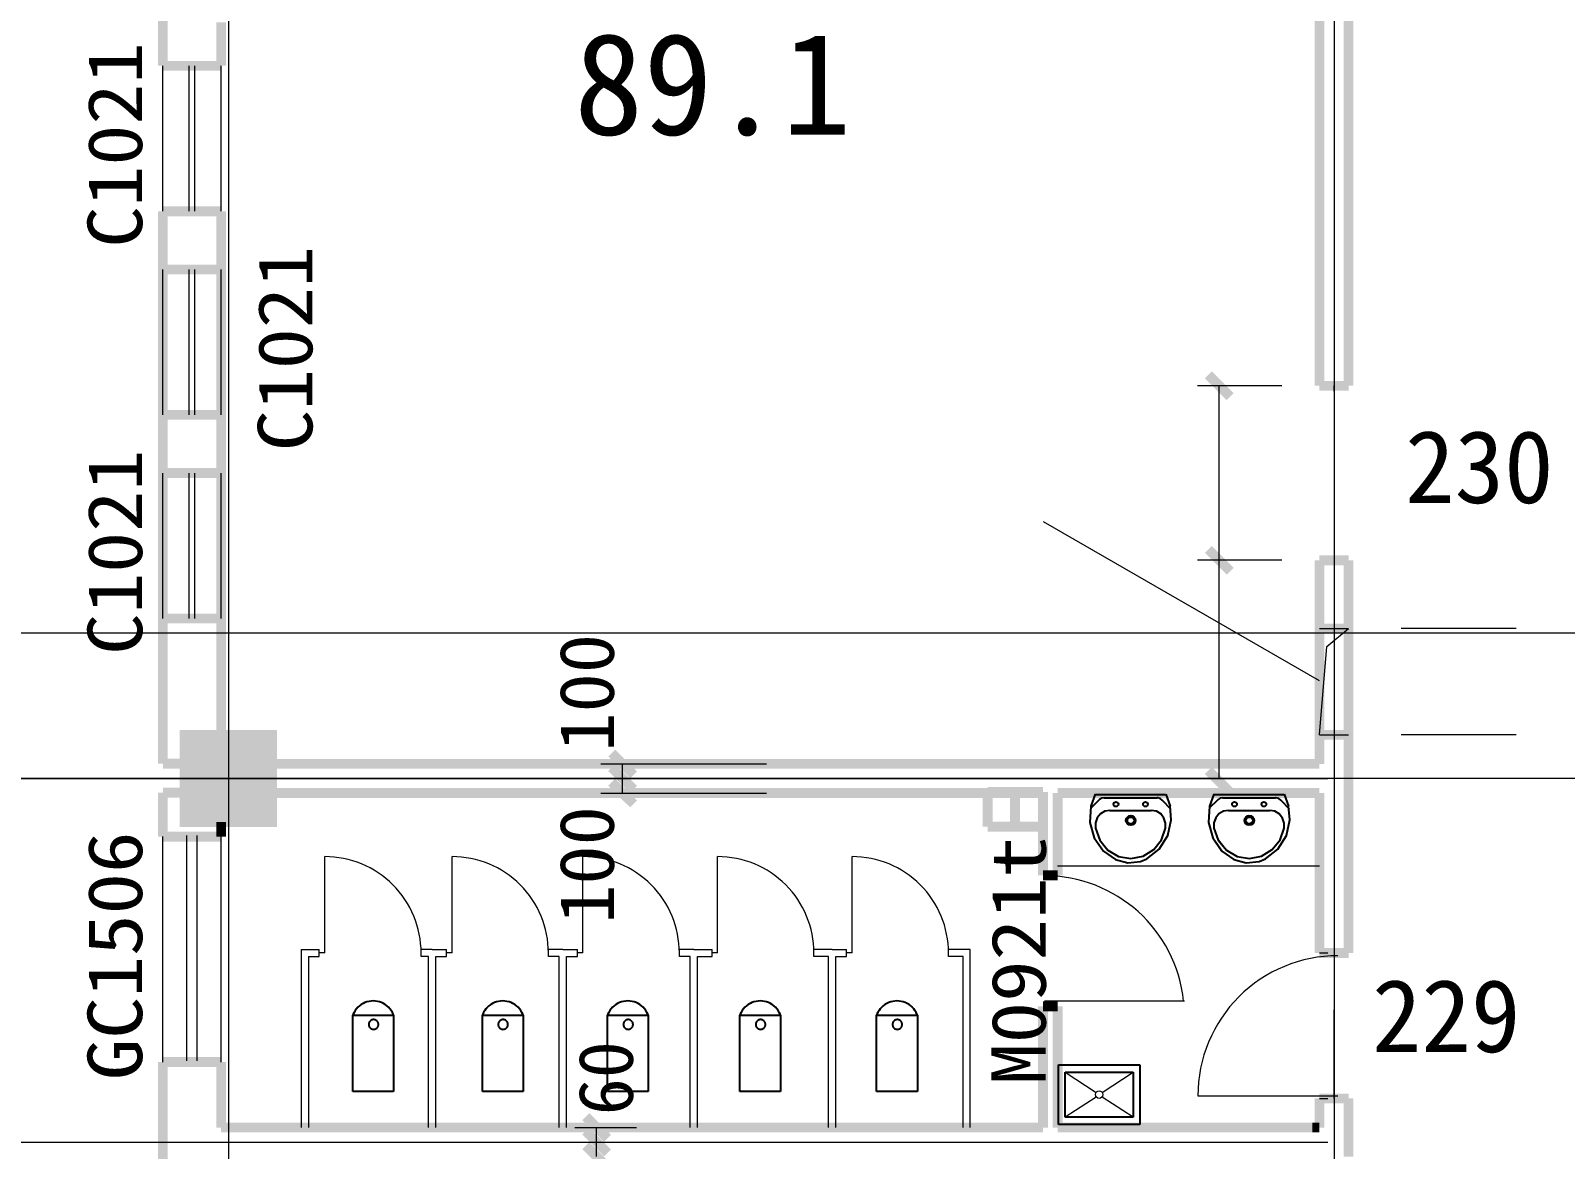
# Model space of a CAD drawing. Extents: x -307567 to 704339, y -10277 to 165507.
# Drawn here: x -74487 to -63938, y 113630 to 121322 of the extents above; entities that cross this region are included whole.
import ezdxf
from ezdxf.enums import TextEntityAlignment as Align

# ---------------------------------------------------------------- set-up
doc = ezdxf.new("R2010")
doc.units = 0
doc.header["$MEASUREMENT"] = 0
doc.layers.add('ziti', color=32, linetype='CONTINUOUS', lineweight=0)
doc.layers.add('我的', color=255, linetype='CONTINUOUS', lineweight=0)
doc.layers.add('中文', color=4, linetype='CONTINUOUS')
doc.styles.get("Standard").update_dxf_attribs({"font": 'txt', "height": 3})

msp = doc.modelspace()

# ---------------------------------------------------------------- linework, layer by layer
at = {"layer": 'ziti', "color": 0, "const_width": 67.49966}
for points in [[(-73428.06271, 116331.67612), (-73428.06271, 116331.67612)], [(-73428.06271, 116281.67027), (-73578.06196, 116281.67027)], [(-73428.06271, 116082.2511), (-73578.06196, 116082.2511)]]:
    msp.add_lwpolyline(points, dxfattribs=at)
at = {"layer": '中文', "color": 0}
for p, q in [((-67142.25339, 116032.98954), (-67200.7739, 115976.13529)), ((-67169.13328, 116072.1558), (-67199.41892, 115988.67802)), ((-67166.78953, 116070.62687), (-66685.91794, 116070.62687)), ((-67107.7197, 116047.12528), (-66744.6948, 116047.12528)), ((-66708.76951, 116031.55216), (-66651.42087, 115971.31046)), ((-66685.40525, 116072.1558), (-66655.15622, 115988.67802)), ((-66327.39744, 116032.98954), (-66385.91794, 115976.13529)), ((-66354.27732, 116072.1558), (-66384.52634, 115988.67802)), ((-66351.93357, 116070.62687), (-65871.06199, 116070.62687)), ((-66292.86374, 116047.12528), (-65929.83884, 116047.12528)), ((-65893.91355, 116031.55216), (-65836.56492, 115971.31046)), ((-65870.54929, 116072.1558), (-65840.26365, 115988.67802)), ((-67069.23093, 115960.80936), (-66784.94138, 115960.80936)), ((-66254.37497, 115960.80936), (-65970.08542, 115960.80936)), ((-72272.13621, 114027.82902), (-72272.13621, 114551.73038)), ((-72272.13621, 114551.73038), (-71992.13132, 114551.73038)), ((-71992.13132, 114551.73038), (-71992.13132, 114027.82902)), ((-71382.13376, 114027.82902), (-71382.13376, 114551.73038)), ((-71382.13376, 114551.73038), (-71102.12888, 114551.73038)), ((-71102.12888, 114551.73038), (-71102.12888, 114027.82902)), ((-70522.124, 114027.82902), (-70522.124, 114551.73038)), ((-70522.124, 114551.73038), (-70242.15574, 114551.73038)), ((-70242.15574, 114551.73038), (-70242.15574, 114027.82902)), ((-69612.12644, 114027.82902), (-69612.12644, 114551.73038)), ((-69612.12644, 114551.73038), (-69332.12156, 114551.73038)), ((-69332.12156, 114551.73038), (-69332.12156, 114027.82902)), ((-68672.13621, 114027.82902), (-68672.13621, 114551.73038)), ((-68672.13621, 114551.73038), (-68392.13132, 114551.73038)), ((-68392.13132, 114551.73038), (-68392.13132, 114027.82902)), ((-67422.66111, 114211.00773), (-66862.65134, 114211.00773)), ((-67422.66111, 113801.00712), (-67422.66111, 114211.00773)), ((-67376.00583, 113852.30412), (-67376.00583, 114159.80228)), ((-67376.00583, 114159.80228), (-66909.34324, 114159.80228)), ((-66909.34324, 114159.80228), (-66909.34324, 113852.30412)), ((-66862.65134, 114211.00773), (-66862.65134, 113801.00712)), ((-71992.13132, 114027.82902), (-72272.13621, 114027.82902)), ((-71102.12888, 114027.82902), (-71382.13376, 114027.82902)), ((-70242.15574, 114027.82902), (-70522.124, 114027.82902)), ((-69332.12156, 114027.82902), (-69612.12644, 114027.82902)), ((-68392.13132, 114027.82902), (-68672.13621, 114027.82902)), ((-66909.34324, 113852.30412), (-67376.00583, 113852.30412)), ((-66862.65134, 113801.00712), (-67422.66111, 113801.00712))]:
    msp.add_line(p, q, dxfattribs=at)
for points in [[(-67107.7197, 116047.12528), (-67124.96824, 116043.97587), (-67140.12937, 116034.91215), (-67142.25339, 116032.98954)], [(-66708.76951, 116031.55216), (-66723.01511, 116042.06242), (-66739.89744, 116046.87809), (-66744.6948, 116047.12528)], [(-66292.86374, 116047.12528), (-66310.11228, 116043.97587), (-66325.27341, 116034.91215), (-66327.39744, 116032.98954)], [(-65893.91355, 116031.55216), (-65908.15915, 116042.06242), (-65925.0781, 116046.87809), (-65929.83884, 116047.12528)], [(-67199.41892, 115988.67802), (-67206.56003, 115877.62455), (-67176.60398, 115770.70927), (-67113.103, 115680.85941), (-67030.85203, 115622.26566)], [(-67069.23093, 115960.80936), (-67103.728, 115954.51054), (-67134.05027, 115936.38309), (-67156.57224, 115908.62431), (-67168.54734, 115874.585), (-67168.54734, 115838.33927), (-67168.40085, 115837.33219)], [(-66815.0073, 115626.68766), (-66729.16746, 115693.76835), (-66670.64695, 115787.18876), (-66646.58689, 115895.67875), (-66655.15622, 115988.67802)], [(-66685.77146, 115837.33219), (-66685.44187, 115873.56876), (-66697.08738, 115907.75455), (-66719.353, 115935.73307), (-66749.52878, 115954.16264), (-66783.95261, 115960.80021), (-66784.94138, 115960.80936)], [(-66384.52634, 115988.67802), (-66391.70408, 115877.62455), (-66361.74802, 115770.70927), (-66298.24704, 115680.85941), (-66215.99607, 115622.26566)], [(-66254.37497, 115960.80936), (-66288.87204, 115954.51054), (-66319.19431, 115936.38309), (-66341.71628, 115908.62431), (-66353.69138, 115874.585), (-66353.69138, 115838.33927), (-66353.5449, 115837.33219)], [(-66000.15134, 115626.68766), (-65914.3115, 115693.76835), (-65855.82761, 115787.18876), (-65831.73093, 115895.67875), (-65840.26365, 115988.67802)], [(-65870.9155, 115837.33219), (-65870.58591, 115873.56876), (-65882.23142, 115907.75455), (-65904.49704, 115935.73307), (-65934.63621, 115954.16264), (-65969.06003, 115960.80021), (-65970.08542, 115960.80936)], [(-67168.40085, 115837.33219), (-67138.4448, 115754.75163), (-67083.00046, 115687.75333), (-67008.76951, 115644.40311), (-66924.68747, 115629.92863), (-66840.89841, 115646.09684), (-66767.47312, 115690.93937), (-66713.31052, 115759.0546), (-66685.77146, 115837.33219)], [(-66353.5449, 115837.33219), (-66323.58884, 115754.75163), (-66268.14451, 115687.75333), (-66193.91355, 115644.40311), (-66109.83152, 115629.92863), (-66026.04246, 115646.09684), (-65952.61716, 115690.93937), (-65898.45456, 115759.0546), (-65870.9155, 115837.33219)], [(-67030.85203, 115622.26566), (-66945.89109, 115600.0275), (-66858.73288, 115609.20109), (-66815.0073, 115626.68766)], [(-66215.99607, 115622.26566), (-66131.03513, 115600.0275), (-66043.84031, 115609.20109), (-66000.15134, 115626.68766)], [(-71992.13132, 114551.73038), (-71994.65818, 114558.27641), (-72000.92038, 114571.47831), (-72008.42771, 114584.00272), (-72017.10691, 114595.73063), (-72026.92136, 114606.55216), (-72037.76121, 114616.35746), (-72049.47996, 114625.05497), (-72062.00437, 114632.56229), (-72075.18796, 114638.80619), (-72088.95749, 114643.72257), (-72103.09324, 114647.26566), (-72117.55857, 114649.41715), (-72132.13376, 114650.13126), (-72146.70896, 114649.41715), (-72161.17429, 114647.26566), (-72175.31003, 114643.72257), (-72189.07956, 114638.80619), (-72202.26316, 114632.56229), (-72214.82419, 114625.05497), (-72226.54294, 114616.35746), (-72237.34617, 114606.55216), (-72247.16062, 114595.73063), (-72255.83982, 114584.00272), (-72263.34714, 114571.47831), (-72269.60935, 114558.27641), (-72272.13621, 114551.73038)], [(-71102.12888, 114551.73038), (-71104.65574, 114558.27641), (-71110.91794, 114571.47831), (-71118.42527, 114584.00272), (-71127.10447, 114595.73063), (-71136.91892, 114606.55216), (-71147.75876, 114616.35746), (-71159.47751, 114625.05497), (-71172.00193, 114632.56229), (-71185.18552, 114638.80619), (-71198.95505, 114643.72257), (-71213.09079, 114647.26566), (-71227.55613, 114649.41715), (-71242.13132, 114650.13126), (-71256.70652, 114649.41715), (-71271.17185, 114647.26566), (-71285.30759, 114643.72257), (-71299.07712, 114638.80619), (-71312.26072, 114632.56229), (-71324.82175, 114625.05497), (-71336.5405, 114616.35746), (-71347.34372, 114606.55216), (-71357.15818, 114595.73063), (-71365.874, 114584.00272), (-71373.3447, 114571.47831), (-71379.60691, 114558.27641), (-71382.13376, 114551.73038)], [(-70242.15574, 114551.73038), (-70244.68259, 114558.27641), (-70250.90818, 114571.47831), (-70258.4155, 114584.00272), (-70267.13132, 114595.73063), (-70276.90915, 114606.55216), (-70287.749, 114616.35746), (-70299.46775, 114625.05497), (-70311.99216, 114632.56229), (-70325.21238, 114638.80619), (-70338.94529, 114643.72257), (-70353.11765, 114647.26566), (-70367.54636, 114649.41715), (-70382.12156, 114650.13126), (-70396.73337, 114649.41715), (-70411.16208, 114647.26566), (-70425.33445, 114643.72257), (-70439.06736, 114638.80619), (-70452.28757, 114632.56229), (-70464.81199, 114625.05497), (-70476.53074, 114616.35746), (-70487.37058, 114606.55216), (-70497.14841, 114595.73063), (-70505.86423, 114584.00272), (-70513.37156, 114571.47831), (-70519.59714, 114558.27641), (-70522.124, 114551.73038)], [(-69332.12156, 114551.73038), (-69334.68503, 114558.27641), (-69340.91062, 114571.47831), (-69348.41794, 114584.00272), (-69357.13376, 114595.73063), (-69366.9116, 114606.55216), (-69377.75144, 114616.35746), (-69389.47019, 114625.05497), (-69401.9946, 114632.56229), (-69415.21482, 114638.80619), (-69428.94773, 114643.72257), (-69443.12009, 114647.26566), (-69457.5488, 114649.41715), (-69472.124, 114650.13126), (-69486.69919, 114649.41715), (-69501.16453, 114647.26566), (-69515.33689, 114643.72257), (-69529.0698, 114638.80619), (-69542.29001, 114632.56229), (-69554.81443, 114625.05497), (-69566.53318, 114616.35746), (-69577.37302, 114606.55216), (-69587.15085, 114595.73063), (-69595.86667, 114584.00272), (-69603.374, 114571.47831), (-69609.59958, 114558.27641), (-69612.12644, 114551.73038)], [(-68392.13132, 114551.73038), (-68394.65818, 114558.27641), (-68400.92038, 114571.47831), (-68408.42771, 114584.00272), (-68417.10691, 114595.73063), (-68426.92136, 114606.55216), (-68437.76121, 114616.35746), (-68449.47996, 114625.05497), (-68462.00437, 114632.56229), (-68475.18796, 114638.80619), (-68488.95749, 114643.72257), (-68503.09324, 114647.26566), (-68517.55857, 114649.41715), (-68532.13376, 114650.13126), (-68546.70896, 114649.41715), (-68561.17429, 114647.26566), (-68575.31003, 114643.72257), (-68589.07956, 114638.80619), (-68602.26316, 114632.56229), (-68614.82419, 114625.05497), (-68626.54294, 114616.35746), (-68637.34617, 114606.55216), (-68647.16062, 114595.73063), (-68655.83982, 114584.00272), (-68663.34714, 114571.47831), (-68669.60935, 114558.27641), (-68672.13621, 114551.73038)], [(-72096.35496, 114488.43082), (-72096.50144, 114491.71757), (-72096.97751, 114494.96769), (-72097.78318, 114498.15372), (-72098.88181, 114501.23905), (-72100.31003, 114504.20536), (-72101.9946, 114507.02518), (-72103.93552, 114509.67106), (-72106.13279, 114512.09721), (-72108.5864, 114514.30363), (-72111.22312, 114516.26286), (-72114.04294, 114517.94743), (-72117.00925, 114519.35734), (-72120.08542, 114520.46513), (-72123.27146, 114521.26163), (-72126.53074, 114521.73771), (-72129.82663, 114521.9025), (-72133.08591, 114521.73771), (-72136.34519, 114521.26163), (-72139.53122, 114520.46513), (-72142.6074, 114519.35734), (-72145.57371, 114517.94743), (-72148.39353, 114516.26286), (-72151.03025, 114514.30363), (-72153.48386, 114512.09721), (-72155.68113, 114509.67106), (-72157.62204, 114507.02518), (-72159.34324, 114504.20536), (-72160.73484, 114501.23905), (-72161.83347, 114498.15372), (-72162.63913, 114494.96769), (-72163.11521, 114491.71757), (-72163.26169, 114488.43082), (-72163.11521, 114485.15324), (-72162.63913, 114481.90311), (-72161.83347, 114478.71708), (-72160.73484, 114475.63175), (-72159.34324, 114472.65629), (-72157.62204, 114469.83646), (-72155.68113, 114467.19975), (-72153.48386, 114464.7736), (-72151.03025, 114462.55802), (-72148.39353, 114460.60795), (-72145.57371, 114458.91422), (-72142.6074, 114457.51347), (-72139.53122, 114456.40568), (-72136.34519, 114455.60917), (-72133.08591, 114455.12394), (-72129.82663, 114454.9683), (-72126.53074, 114455.12394), (-72123.27146, 114455.60917), (-72120.08542, 114456.40568), (-72117.00925, 114457.51347), (-72114.04294, 114458.91422), (-72111.22312, 114460.60795), (-72108.5864, 114462.55802), (-72106.13279, 114464.7736), (-72103.93552, 114467.19975), (-72101.9946, 114469.83646), (-72100.31003, 114472.65629), (-72098.88181, 114475.63175), (-72097.78318, 114478.71708), (-72096.97751, 114481.90311), (-72096.50144, 114485.15324), (-72096.35496, 114488.43082)], [(-71206.35251, 114488.43082), (-71206.499, 114491.71757), (-71206.97507, 114494.96769), (-71207.78074, 114498.15372), (-71208.87937, 114501.23905), (-71210.30759, 114504.20536), (-71211.99216, 114507.02518), (-71213.93308, 114509.67106), (-71216.13035, 114512.09721), (-71218.58396, 114514.30363), (-71221.22068, 114516.26286), (-71224.0405, 114517.94743), (-71227.00681, 114519.35734), (-71230.08298, 114520.46513), (-71233.26902, 114521.26163), (-71236.52829, 114521.73771), (-71239.82419, 114521.9025), (-71243.08347, 114521.73771), (-71246.34275, 114521.26163), (-71249.52878, 114520.46513), (-71252.60496, 114519.35734), (-71255.60788, 114517.94743), (-71258.39109, 114516.26286), (-71261.02781, 114514.30363), (-71263.48142, 114512.09721), (-71265.67869, 114509.67106), (-71267.65622, 114507.02518), (-71269.34079, 114504.20536), (-71270.7324, 114501.23905), (-71271.83103, 114498.15372), (-71272.63669, 114494.96769), (-71273.11277, 114491.71757), (-71273.29587, 114488.43082), (-71273.11277, 114485.15324), (-71272.63669, 114481.90311), (-71271.83103, 114478.71708), (-71270.7324, 114475.63175), (-71269.34079, 114472.65629), (-71267.65622, 114469.83646), (-71265.67869, 114467.19975), (-71263.48142, 114464.7736), (-71261.02781, 114462.55802), (-71258.39109, 114460.60795), (-71255.60788, 114458.91422), (-71252.60496, 114457.51347), (-71249.52878, 114456.40568), (-71246.34275, 114455.60917), (-71243.08347, 114455.12394), (-71239.82419, 114454.9683), (-71236.52829, 114455.12394), (-71233.26902, 114455.60917), (-71230.08298, 114456.40568), (-71227.00681, 114457.51347), (-71224.0405, 114458.91422), (-71221.22068, 114460.60795), (-71218.58396, 114462.55802), (-71216.13035, 114464.7736), (-71213.93308, 114467.19975), (-71211.99216, 114469.83646), (-71210.30759, 114472.65629), (-71208.87937, 114475.63175), (-71207.78074, 114478.71708), (-71206.97507, 114481.90311), (-71206.499, 114485.15324), (-71206.35251, 114488.43082)], [(-70346.34275, 114488.43082), (-70346.48923, 114491.71757), (-70346.96531, 114494.96769), (-70347.77097, 114498.15372), (-70348.90622, 114501.23905), (-70350.29783, 114504.20536), (-70351.9824, 114507.02518), (-70353.92331, 114509.67106), (-70356.12058, 114512.09721), (-70358.57419, 114514.30363), (-70361.21091, 114516.26286), (-70364.03074, 114517.94743), (-70366.99704, 114519.35734), (-70370.07322, 114520.46513), (-70373.29587, 114521.26163), (-70376.51853, 114521.73771), (-70379.81443, 114521.9025), (-70383.07371, 114521.73771), (-70386.33298, 114521.26163), (-70389.51902, 114520.46513), (-70392.63181, 114519.35734), (-70395.59812, 114517.94743), (-70398.41794, 114516.26286), (-70401.05466, 114514.30363), (-70403.47165, 114512.09721), (-70405.66892, 114509.67106), (-70407.64646, 114507.02518), (-70409.33103, 114504.20536), (-70410.72263, 114501.23905), (-70411.85788, 114498.15372), (-70412.62693, 114494.96769), (-70413.13962, 114491.71757), (-70413.28611, 114488.43082), (-70413.13962, 114485.15324), (-70412.62693, 114481.90311), (-70411.85788, 114478.71708), (-70410.72263, 114475.63175), (-70409.33103, 114472.65629), (-70407.64646, 114469.83646), (-70405.66892, 114467.19975), (-70403.47165, 114464.7736), (-70401.05466, 114462.55802), (-70398.41794, 114460.60795), (-70395.59812, 114458.91422), (-70392.63181, 114457.51347), (-70389.51902, 114456.40568), (-70386.33298, 114455.60917), (-70383.07371, 114455.12394), (-70379.81443, 114454.9683), (-70376.51853, 114455.12394), (-70373.29587, 114455.60917), (-70370.07322, 114456.40568), (-70366.99704, 114457.51347), (-70364.03074, 114458.91422), (-70361.21091, 114460.60795), (-70358.57419, 114462.55802), (-70356.12058, 114464.7736), (-70353.92331, 114467.19975), (-70351.9824, 114469.83646), (-70350.29783, 114472.65629), (-70348.90622, 114475.63175), (-70347.77097, 114478.71708), (-70346.96531, 114481.90311), (-70346.48923, 114485.15324), (-70346.34275, 114488.43082)], [(-69436.34519, 114488.43082), (-69436.49167, 114491.71757), (-69436.96775, 114494.96769), (-69437.77341, 114498.15372), (-69438.87204, 114501.23905), (-69440.30027, 114504.20536), (-69441.98484, 114507.02518), (-69443.92576, 114509.67106), (-69446.12302, 114512.09721), (-69448.57663, 114514.30363), (-69451.21335, 114516.26286), (-69454.03318, 114517.94743), (-69456.99949, 114519.35734), (-69460.07566, 114520.46513), (-69463.26169, 114521.26163), (-69466.52097, 114521.73771), (-69469.81687, 114521.9025), (-69473.07615, 114521.73771), (-69476.33542, 114521.26163), (-69479.52146, 114520.46513), (-69482.63425, 114519.35734), (-69485.60056, 114517.94743), (-69488.42038, 114516.26286), (-69491.0571, 114514.30363), (-69493.4741, 114512.09721), (-69495.67136, 114509.67106), (-69497.6489, 114507.02518), (-69499.33347, 114504.20536), (-69500.72507, 114501.23905), (-69501.82371, 114498.15372), (-69502.62937, 114494.96769), (-69503.10544, 114491.71757), (-69503.28855, 114488.43082), (-69503.10544, 114485.15324), (-69502.62937, 114481.90311), (-69501.82371, 114478.71708), (-69500.72507, 114475.63175), (-69499.33347, 114472.65629), (-69497.6489, 114469.83646), (-69495.67136, 114467.19975), (-69493.4741, 114464.7736), (-69491.0571, 114462.55802), (-69488.42038, 114460.60795), (-69485.60056, 114458.91422), (-69482.63425, 114457.51347), (-69479.52146, 114456.40568), (-69476.33542, 114455.60917), (-69473.07615, 114455.12394), (-69469.81687, 114454.9683), (-69466.52097, 114455.12394), (-69463.26169, 114455.60917), (-69460.07566, 114456.40568), (-69456.99949, 114457.51347), (-69454.03318, 114458.91422), (-69451.21335, 114460.60795), (-69448.57663, 114462.55802), (-69446.12302, 114464.7736), (-69443.92576, 114467.19975), (-69441.98484, 114469.83646), (-69440.30027, 114472.65629), (-69438.87204, 114475.63175), (-69437.77341, 114478.71708), (-69436.96775, 114481.90311), (-69436.49167, 114485.15324), (-69436.34519, 114488.43082)], [(-68496.35496, 114488.43082), (-68496.50144, 114491.71757), (-68496.97751, 114494.96769), (-68497.78318, 114498.15372), (-68498.88181, 114501.23905), (-68500.31003, 114504.20536), (-68501.9946, 114507.02518), (-68503.93552, 114509.67106), (-68506.13279, 114512.09721), (-68508.5864, 114514.30363), (-68511.22312, 114516.26286), (-68514.04294, 114517.94743), (-68517.00925, 114519.35734), (-68520.08542, 114520.46513), (-68523.27146, 114521.26163), (-68526.53074, 114521.73771), (-68529.82663, 114521.9025), (-68533.08591, 114521.73771), (-68536.34519, 114521.26163), (-68539.53122, 114520.46513), (-68542.6074, 114519.35734), (-68545.57371, 114517.94743), (-68548.39353, 114516.26286), (-68551.03025, 114514.30363), (-68553.48386, 114512.09721), (-68555.68113, 114509.67106), (-68557.62204, 114507.02518), (-68559.34324, 114504.20536), (-68560.73484, 114501.23905), (-68561.83347, 114498.15372), (-68562.63913, 114494.96769), (-68563.11521, 114491.71757), (-68563.26169, 114488.43082), (-68563.11521, 114485.15324), (-68562.63913, 114481.90311), (-68561.83347, 114478.71708), (-68560.73484, 114475.63175), (-68559.34324, 114472.65629), (-68557.62204, 114469.83646), (-68555.68113, 114467.19975), (-68553.48386, 114464.7736), (-68551.03025, 114462.55802), (-68548.39353, 114460.60795), (-68545.57371, 114458.91422), (-68542.6074, 114457.51347), (-68539.53122, 114456.40568), (-68536.34519, 114455.60917), (-68533.08591, 114455.12394), (-68529.82663, 114454.9683), (-68526.53074, 114455.12394), (-68523.27146, 114455.60917), (-68520.08542, 114456.40568), (-68517.00925, 114457.51347), (-68514.04294, 114458.91422), (-68511.22312, 114460.60795), (-68508.5864, 114462.55802), (-68506.13279, 114464.7736), (-68503.93552, 114467.19975), (-68501.9946, 114469.83646), (-68500.31003, 114472.65629), (-68498.88181, 114475.63175), (-68497.78318, 114478.71708), (-68496.97751, 114481.90311), (-68496.50144, 114485.15324), (-68496.35496, 114488.43082)]]:
    msp.add_lwpolyline(points, dxfattribs=at)
for centre, radius in [((-67027.04343, 116002.90531), 16.3125), ((-66825.04148, 116002.90531), 16.01563), ((-66212.18747, 116002.90531), 16.32813), ((-66010.18552, 116002.90531), 16.03125), ((-66925.31003, 115891.47648), 33.17188), ((-66925.31003, 115891.47648), 23.59375), ((-66110.41746, 115891.47648), 33.17188), ((-66110.41746, 115891.47648), 23.59375)]:
    msp.add_circle(centre, radius, dxfattribs=at)
at = {"layer": '我的', "color": 0}
for p, q in [((-73128.06421, 147990.48999), (-73128.06421, 95170.08149)), ((-65528.12662, 129497.03998), (-65528.12662, 106763.74911)), ((-73578.06196, 120080.07352), (-73578.06196, 121080.06241)), ((-73396.82507, 120080.07352), (-73396.82507, 121080.06241)), ((-73359.32526, 120080.07352), (-73359.32526, 121080.06241)), ((-73178.08837, 120080.07352), (-73178.08837, 121080.06241)), ((-73578.06196, 118680.07441), (-73578.06196, 119680.07246)), ((-73396.82507, 118680.07441), (-73396.82507, 119680.07246)), ((-73359.32526, 118680.07441), (-73359.32526, 119680.07246)), ((-73178.08837, 118680.07441), (-73178.08837, 119680.07246)), ((-65887.15803, 118880.07952), (-66466.94029, 118880.07952)), ((-66316.94104, 117680.08552), (-66316.94104, 118880.07952)), ((-65528.12662, 118842.5797), (-65528.12662, 118880.07952)), ((-73578.06196, 117280.08446), (-73578.06196, 118280.08252)), ((-73396.82507, 117280.08446), (-73396.82507, 118280.08252)), ((-73359.32526, 117280.08446), (-73359.32526, 118280.08252)), ((-73178.08837, 117280.08446), (-73178.08837, 118280.08252)), ((-65628.10171, 116850.25568), (-67524.69867, 117945.24837)), ((-66316.94104, 116180.09302), (-66316.94104, 118000.07903)), ((-65887.15803, 117680.08552), (-66466.94029, 117680.08552)), ((-65528.12662, 117717.58533), (-65528.12662, 117680.08552)), ((-65628.10171, 117210.07444), (-65428.11491, 117210.07444)), ((-65576.50284, 117087.38523), (-65428.11491, 117210.07444)), ((-65428.11491, 117210.07444), (-65428.11491, 117210.07444)), ((-64276.89997, 117210.07444), (-65066.19046, 117210.07444)), ((-5920.96616, 117180.08191), (-79811.30716, 117180.07276)), ((-65628.10171, 116480.08236), (-65576.50284, 117087.38523)), ((-65628.10171, 116480.08236), (-65428.11491, 116480.08236)), ((-64276.89997, 116480.08236), (-65066.19046, 116480.08236)), ((-70568.15269, 116280.08641), (-69428.10712, 116280.08641)), ((-70418.15344, 116180.09302), (-70418.15344, 116280.08641)), ((-5920.96616, 116180.09302), (-79811.30716, 116180.08386)), ((-74920.29158, 116180.09302), (-65570.05756, 116180.09302)), ((-70568.15269, 116180.09302), (-69428.10712, 116180.09302)), ((-70418.15344, 116080.09046), (-70418.15344, 116180.09302)), ((-64276.89997, 116180.08386), (-65066.19046, 116180.08386)), ((-70568.15269, 116080.09046), (-69428.10712, 116080.09046)), ((-67142.04677, 116033.11499), (-67200.56699, 115976.26103)), ((-67168.92652, 116072.28105), (-67199.21202, 115988.80369)), ((-67166.58279, 116070.75213), (-66685.71361, 116070.75213)), ((-67107.51326, 116047.25066), (-66744.49017, 116047.25066)), ((-66708.56506, 116031.67762), (-66651.21671, 115971.43622)), ((-66685.20091, 116072.28105), (-66654.95204, 115988.80369)), ((-66327.19489, 116033.11499), (-66385.71511, 115976.26103)), ((-66354.07464, 116072.28105), (-66384.32351, 115988.80369)), ((-66351.7309, 116070.75213), (-65870.86172, 116070.75213)), ((-66292.66137, 116047.25066), (-65929.63829, 116047.25066)), ((-65893.71317, 116031.67762), (-65836.36483, 115971.43622)), ((-65870.34903, 116072.28105), (-65840.06354, 115988.80369)), ((-67069.02468, 115960.93518), (-66784.73655, 115960.93518)), ((-66254.1728, 115960.93518), (-65969.88467, 115960.93518)), ((-73578.06196, 114230.10277), (-73578.06196, 115780.09196)), ((-73414.9158, 115787.46192), (-73414.9158, 114237.46357)), ((-73344.93324, 115787.46192), (-73344.93324, 114237.46357)), ((-73178.08837, 114230.10277), (-73178.08837, 115780.09196)), ((-72465.59193, 114980.09902), (-72465.59193, 115642.5896)), ((-71590.5719, 114980.09902), (-71590.5719, 115642.5896)), ((-70690.5764, 114980.09902), (-70690.5764, 115642.5896)), ((-69765.60543, 114980.09902), (-69765.60543, 115642.5896)), ((-68840.59785, 114980.09902), (-68840.59785, 115642.5896)), ((-67428.09271, 115579.56501), (-65628.10171, 115579.56501)), ((-72628.07892, 115005.09279), (-72503.09175, 115005.09279)), ((-72628.07892, 115005.09279), (-72628.07892, 113780.10502)), ((-72503.09175, 114955.09609), (-72503.09175, 115005.09279)), ((-72465.59193, 114980.09902), (-72503.09175, 114980.09902)), ((-71728.08342, 115005.09279), (-71803.08304, 115005.09279)), ((-71803.08304, 114955.09609), (-71803.08304, 115005.09279)), ((-71728.08342, 115005.09279), (-71628.07171, 115005.09279)), ((-71628.07171, 114955.09609), (-71628.07171, 115005.09279)), ((-71590.5719, 114980.09902), (-71628.07171, 114980.09902)), ((-70828.08792, 115005.09279), (-70928.09962, 115005.09279)), ((-70928.09962, 114955.09609), (-70928.09962, 115005.09279)), ((-70828.08792, 115005.09279), (-70728.07621, 115005.09279)), ((-70728.07621, 114955.09609), (-70728.07621, 115005.09279)), ((-70690.5764, 114980.09902), (-70728.07621, 114980.09902)), ((-69928.09242, 115005.09279), (-70028.10412, 115005.09279)), ((-70028.10412, 114955.09609), (-70028.10412, 115005.09279)), ((-69928.09242, 115005.09279), (-69803.10525, 115005.09279)), ((-69803.10525, 114955.09609), (-69803.10525, 115005.09279)), ((-69765.60543, 114980.09902), (-69803.10525, 114980.09902)), ((-68978.10937, 115005.09279), (-69103.09654, 115005.09279)), ((-69103.09654, 114955.09609), (-69103.09654, 115005.09279)), ((-68978.10937, 115005.09279), (-68878.09767, 115005.09279)), ((-68878.09767, 114955.09609), (-68878.09767, 115005.09279)), ((-68840.59785, 114980.09902), (-68878.09767, 114980.09902)), ((-68028.08971, 115005.09279), (-68178.08896, 115005.09279)), ((-68178.08896, 114955.09609), (-68178.08896, 115005.09279)), ((-68028.08971, 113780.10502), (-68028.08971, 115005.09279)), ((-65628.10171, 114980.09902), (-65570.05756, 114980.09902)), ((-72578.09137, 114955.08693), (-72503.09175, 114955.09609)), ((-72578.09137, 114955.08693), (-72578.09137, 113780.10502)), ((-71753.0955, 114955.08693), (-71803.08304, 114955.09609)), ((-71753.0955, 113780.10502), (-71753.0955, 114955.09609)), ((-71703.07133, 113780.10502), (-71703.07133, 114955.09609)), ((-71703.07133, 114955.09609), (-71628.07171, 114955.09609)), ((-70853.1, 114955.09609), (-70928.09962, 114955.09609)), ((-70853.1, 113780.10502), (-70853.1, 114955.09609)), ((-70803.07583, 113780.10502), (-70803.07583, 114955.09609)), ((-70803.07583, 114955.09609), (-70728.07621, 114955.09609)), ((-69953.1045, 114955.09609), (-70028.10412, 114955.09609)), ((-69953.1045, 113780.10502), (-69953.1045, 114955.09609)), ((-69903.08033, 114955.10524), (-69803.10525, 114955.09609)), ((-69903.08033, 113780.10502), (-69903.08033, 114955.09609)), ((-69003.08483, 114955.10524), (-69103.09654, 114955.09609)), ((-69003.08483, 113780.10502), (-69003.08483, 114955.09609)), ((-68953.09729, 113780.10502), (-68953.09729, 114955.09609)), ((-68953.09729, 114955.09609), (-68878.09767, 114955.09609)), ((-68078.11387, 114955.09609), (-68178.08896, 114955.09609)), ((-68078.11387, 113780.10502), (-68078.11387, 114955.09609)), ((-66556.6249, 114649.15585), (-67519.13229, 114649.15585)), ((-65528.12662, 113980.04603), (-65528.12662, 114588.09048)), ((-72271.90394, 114027.96449), (-72271.90394, 114551.86324)), ((-72271.90394, 114551.86324), (-71991.90046, 114551.86324)), ((-71991.90046, 114551.86324), (-71991.90046, 114027.96449)), ((-71381.90595, 114027.96449), (-71381.90595, 114551.86324)), ((-71381.90595, 114551.86324), (-71101.90246, 114551.86324)), ((-71101.90246, 114551.86324), (-71101.90246, 114027.96449)), ((-70521.90048, 114027.96449), (-70521.90048, 114551.86324)), ((-70521.90048, 114551.86324), (-70241.93362, 114551.86324)), ((-70241.93362, 114551.86324), (-70241.93362, 114027.96449)), ((-69611.90747, 114027.96449), (-69611.90747, 114551.86324)), ((-69611.90747, 114551.86324), (-69331.90399, 114551.86324)), ((-69331.90399, 114551.86324), (-69331.90399, 114027.96449)), ((-68671.92194, 114027.96449), (-68671.92194, 114551.86324)), ((-68671.92194, 114551.86324), (-68391.91846, 114551.86324)), ((-68391.91846, 114551.86324), (-68391.91846, 114027.96449)), ((-67422.45309, 114211.14229), (-66862.44612, 114211.14229)), ((-67422.45309, 113801.14373), (-67422.45309, 114211.14229)), ((-67375.79805, 113852.44047), (-67375.79805, 114159.9371)), ((-67375.79805, 114159.9371), (-66909.13778, 114159.9371)), ((-67375.79805, 114159.9371), (-67163.87284, 114020.29241)), ((-67121.06299, 114020.29241), (-66909.13778, 114159.9371)), ((-66909.13778, 114159.9371), (-66909.13778, 113852.44047)), ((-66862.44612, 114211.14229), (-66862.44612, 113801.14373)), ((-71991.90046, 114027.96449), (-72271.90394, 114027.96449)), ((-71101.90246, 114027.96449), (-71381.90595, 114027.96449)), ((-70241.93362, 114027.96449), (-70521.90048, 114027.96449)), ((-69331.90399, 114027.96449), (-69611.90747, 114027.96449)), ((-68391.91846, 114027.96449), (-68671.92194, 114027.96449)), ((-67375.79805, 113852.44047), (-67163.87284, 113992.076)), ((-67121.06299, 113992.076), (-66909.13778, 113852.44047)), ((-66463.82751, 113998.71354), (-65501.32012, 113998.71354)), ((-65628.10171, 113980.10096), (-65570.05756, 113980.10096)), ((-66909.13778, 113852.44047), (-67375.79805, 113852.44047)), ((-70746.49653, 113780.10502), (-70322.463, 113780.10502)), ((-70596.49728, 113680.10246), (-70596.49728, 113780.10502)), ((-66862.44612, 113801.14373), (-67422.45309, 113801.14373)), ((-75892.28379, 113680.10246), (-65570.05756, 113680.10246)), ((-70746.49653, 113680.10246), (-70322.463, 113680.10246)), ((-70596.49728, 113580.09991), (-70596.49728, 113680.10246)), ((-65715.62568, 113680.10246), (-65678.12587, 113680.10246))]:
    msp.add_line(p, q, dxfattribs=at)
at = {"layer": '我的', "color": 0, "const_width": 67.49966}
for points in [[(-73578.06196, 121680.05941), (-73578.06196, 121080.06241)], [(-65628.10171, 121680.05941), (-65628.10171, 118880.07952)], [(-65428.11491, 121680.05941), (-65428.11491, 118880.07952)], [(-73178.08837, 121380.06091), (-73178.08837, 121080.06241)], [(-73178.08837, 121080.06241), (-73578.06196, 121080.06241)], [(-73578.06196, 119680.07246), (-73578.06196, 120080.07352)], [(-73178.08837, 120080.07352), (-73578.06196, 120080.07352)], [(-73578.06196, 117180.08191), (-73578.06196, 120080.07352)], [(-73178.08837, 119680.07246), (-73178.08837, 120080.07352)], [(-73178.08837, 117180.08191), (-73178.08837, 120080.07352)], [(-73178.08837, 119680.07246), (-73578.06196, 119680.07246)], [(-66391.94066, 118955.07914), (-66241.94141, 118805.07989)], [(-65428.11491, 118880.07952), (-65628.10171, 118880.07952)], [(-73578.06196, 118280.08252), (-73578.06196, 118680.07441)], [(-73178.08837, 118680.07441), (-73578.06196, 118680.07441)], [(-73178.08837, 118280.08252), (-73178.08837, 118680.07441)], [(-73178.08837, 118280.08252), (-73578.06196, 118280.08252)], [(-66391.94066, 117755.08514), (-66241.94141, 117605.08589)], [(-65628.10171, 116280.08641), (-65628.10171, 117680.08552)], [(-65428.11491, 117680.08552), (-65628.10171, 117680.08552)], [(-65428.11491, 116280.08641), (-65428.11491, 117680.08552)], [(-73178.08837, 117280.08446), (-73578.06196, 117280.08446)], [(-73578.06196, 116281.67027), (-73578.06196, 117280.08446)], [(-73178.08837, 116480.09152), (-73178.08837, 117280.08446)], [(-65628.10171, 117210.07444), (-65428.11491, 117210.07444)], [(-73428.06271, 116480.09152), (-73428.06271, 115880.09452), (-72828.06571, 115880.09452), (-72828.06571, 116480.09152), (-73428.06271, 116480.09152), (-73428.06271, 115880.09452)], [(-65628.10171, 116480.08236), (-65428.11491, 116480.08236)], [(-70493.15307, 116355.08604), (-70343.15382, 116205.08679)], [(-72828.06571, 116280.08641), (-67528.10442, 116280.08641)], [(-70493.15307, 116255.09264), (-70343.15382, 116105.09339)], [(-67528.10442, 116280.08641), (-65628.10171, 116280.08641)], [(-66391.94066, 116235.08847), (-66241.94141, 116085.08922)], [(-65428.11491, 114980.09902), (-65428.11491, 116280.08641)], [(-70493.15307, 116155.09009), (-70343.15382, 116005.09084)], [(-73578.06196, 116082.2511), (-73578.06196, 115780.09196)], [(-72828.06571, 116080.09046), (-67528.10442, 116080.09046)], [(-67908.66892, 115848.60969), (-67908.66892, 116086.81956)], [(-67908.66892, 116086.81956), (-67528.72697, 116086.81956)], [(-67720.69378, 116086.81956), (-67720.69378, 115848.60969)], [(-67528.72697, 116086.81956), (-67528.72697, 115848.60969)], [(-67528.10442, 116080.09046), (-67528.10442, 115513.71146)], [(-67428.09271, 116080.09046), (-65628.10171, 116080.09046)], [(-67428.09271, 116080.09046), (-67428.09271, 115513.71146)], [(-65628.10171, 114980.09902), (-65628.10171, 116080.09046)], [(-73178.08837, 115880.09452), (-73178.08837, 115780.09196)], [(-67528.72697, 115848.60969), (-67908.66892, 115848.60969)], [(-73178.08837, 115780.09196), (-73578.06196, 115780.09196)], [(-67428.09271, 115513.71146), (-67528.10442, 115513.71146)], [(-65628.10171, 114980.09902), (-65428.11491, 114980.09902)], [(-67528.10442, 113780.10502), (-67528.10442, 114613.71596)], [(-67428.09271, 114613.71596), (-67528.10442, 114613.71596)], [(-67428.09271, 113780.10502), (-67428.09271, 114613.71596)], [(-73578.06196, 113680.10246), (-73578.06196, 114230.10277)], [(-73178.08837, 114230.10277), (-73578.06196, 114230.10277)], [(-73178.08837, 113780.10502), (-73178.08837, 114230.10277)], [(-65628.10171, 113980.10096), (-65428.11491, 113980.10096)], [(-65628.10171, 113780.10502), (-65628.10171, 113980.10096)], [(-65428.11491, 113580.09991), (-65428.11491, 113980.10096)], [(-70671.4969, 113855.10464), (-70521.49765, 113705.10539)], [(-73578.06196, 113680.10246), (-73578.06196, 113130.10216)], [(-73178.08837, 113780.10502), (-70803.07583, 113780.10502)], [(-71728.08342, 113780.10502), (-70828.08792, 113780.10502)], [(-70828.08792, 113780.10502), (-69928.09242, 113780.10502)], [(-70671.4969, 113755.10209), (-70521.49765, 113605.10284)], [(-69928.09242, 113780.10502), (-68978.10937, 113780.10502)], [(-69528.08221, 113780.10502), (-67528.10442, 113780.11417)], [(-68528.11162, 113780.10502), (-67528.10442, 113780.10502)], [(-67428.09271, 113780.10502), (-65678.12587, 113780.10502)], [(-65628.10171, 113780.10502), (-65678.12587, 113780.10502)], [(-70671.4969, 113655.09954), (-70521.49765, 113505.10029)]]:
    msp.add_lwpolyline(points, dxfattribs=at)
at = {"layer": '我的', "color": 0}
for points in [[(-67107.51326, 116047.25066), (-67124.76171, 116044.10126), (-67139.92276, 116035.03759), (-67142.04677, 116033.11499)], [(-66708.56506, 116031.67762), (-66722.81059, 116042.18782), (-66739.69283, 116047.00347), (-66744.49017, 116047.25066)], [(-66292.66137, 116047.25066), (-66309.90982, 116044.10126), (-66325.07088, 116035.03759), (-66327.19489, 116033.11499)], [(-65893.71317, 116031.67762), (-65907.95871, 116042.18782), (-65924.87757, 116047.00347), (-65929.63829, 116047.25066)], [(-67199.21202, 115988.80369), (-67206.35309, 115877.75078), (-67176.39719, 115770.83603), (-67112.89653, 115680.98662), (-67030.64596, 115622.39317)], [(-67069.02468, 115960.93518), (-67103.52158, 115954.63638), (-67133.84369, 115936.50903), (-67156.36555, 115908.75038), (-67168.34059, 115874.71124), (-67168.34059, 115838.4657), (-67168.19411, 115837.45862)], [(-66814.80232, 115626.81514), (-66728.9629, 115693.8955), (-66670.44269, 115787.31544), (-66646.38275, 115895.80489), (-66654.95204, 115988.80369)], [(-66685.56712, 115837.45862), (-66685.23754, 115873.69501), (-66696.88299, 115907.88063), (-66719.1485, 115935.85901), (-66749.32413, 115954.28848), (-66783.74779, 115960.92602), (-66784.73655, 115960.93518)], [(-66384.32351, 115988.80369), (-66391.50121, 115877.75078), (-66361.54531, 115770.83603), (-66298.04465, 115680.98662), (-66215.79408, 115622.39317)], [(-66254.1728, 115960.93518), (-66288.66969, 115954.63638), (-66318.99181, 115936.50903), (-66341.51367, 115908.75038), (-66353.48871, 115874.71124), (-66353.48871, 115838.4657), (-66353.34222, 115837.45862)], [(-65999.95043, 115626.81514), (-65914.11102, 115693.8955), (-65855.62743, 115787.31544), (-65831.53087, 115895.80489), (-65840.06354, 115988.80369)], [(-65870.71524, 115837.45862), (-65870.38565, 115873.69501), (-65882.0311, 115907.88063), (-65904.29662, 115935.85901), (-65934.43563, 115954.28848), (-65968.85928, 115960.92602), (-65969.88467, 115960.93518)], [(-67168.19411, 115837.45862), (-67138.2382, 115754.87847), (-67082.79414, 115687.88051), (-67008.56356, 115644.53051), (-66924.48194, 115630.05609), (-66840.6933, 115646.22423), (-66767.26838, 115691.06653), (-66713.10605, 115759.18142), (-66685.56712, 115837.45862)], [(-66353.34222, 115837.45862), (-66323.38632, 115754.87847), (-66267.94226, 115687.88051), (-66193.71167, 115644.53051), (-66109.63006, 115630.05609), (-66025.84142, 115646.22423), (-65952.41649, 115691.06653), (-65898.25417, 115759.18142), (-65870.71524, 115837.45862)], [(-67030.64596, 115622.39317), (-66945.68545, 115600.15512), (-66858.52768, 115609.32866), (-66814.80232, 115626.81514)], [(-66215.79408, 115622.39317), (-66130.83357, 115600.15512), (-66043.63918, 115609.32866), (-65999.95043, 115626.81514)], [(-71991.90046, 114551.86324), (-71994.4273, 114558.40923), (-72000.68947, 114571.61107), (-72008.19676, 114584.13542), (-72016.87592, 114595.86327), (-72026.69032, 114606.68475), (-72037.53011, 114616.48999), (-72049.2488, 114625.18746), (-72061.77315, 114632.69475), (-72074.95668, 114638.93861), (-72088.72614, 114643.85497), (-72102.86181, 114647.39804), (-72117.32707, 114649.54952), (-72131.9022, 114650.26363), (-72146.47732, 114649.54952), (-72160.94258, 114647.39804), (-72175.07825, 114643.85497), (-72188.84771, 114638.93861), (-72202.03124, 114632.69475), (-72214.59221, 114625.18746), (-72226.3109, 114616.48999), (-72237.11407, 114606.68475), (-72246.92848, 114595.86327), (-72255.60763, 114584.13542), (-72263.11492, 114571.61107), (-72269.3771, 114558.40923), (-72271.90394, 114551.86324)], [(-71101.90246, 114551.86324), (-71104.42931, 114558.40923), (-71110.69148, 114571.61107), (-71118.19877, 114584.13542), (-71126.87793, 114595.86327), (-71136.69233, 114606.68475), (-71147.53212, 114616.48999), (-71159.25081, 114625.18746), (-71171.77516, 114632.69475), (-71184.95869, 114638.93861), (-71198.72815, 114643.85497), (-71212.86382, 114647.39804), (-71227.32908, 114649.54952), (-71241.90421, 114650.26363), (-71256.47933, 114649.54952), (-71270.94459, 114647.39804), (-71285.08026, 114643.85497), (-71298.84972, 114638.93861), (-71312.03325, 114632.69475), (-71324.59422, 114625.18746), (-71336.31291, 114616.48999), (-71347.11608, 114606.68475), (-71356.93049, 114595.86327), (-71365.64626, 114584.13542), (-71373.11693, 114571.61107), (-71379.3791, 114558.40923), (-71381.90595, 114551.86324)], [(-70241.93362, 114551.86324), (-70244.46046, 114558.40923), (-70250.68602, 114571.61107), (-70258.1933, 114584.13542), (-70266.90908, 114595.86327), (-70276.68686, 114606.68475), (-70287.52665, 114616.48999), (-70299.24534, 114625.18746), (-70311.7697, 114632.69475), (-70324.98984, 114638.93861), (-70338.72269, 114643.85497), (-70352.89498, 114647.39804), (-70367.32362, 114649.54952), (-70381.89874, 114650.26363), (-70396.51048, 114649.54952), (-70410.93912, 114647.39804), (-70425.11141, 114643.85497), (-70438.84426, 114638.93861), (-70452.0644, 114632.69475), (-70464.58876, 114625.18746), (-70476.30745, 114616.48999), (-70487.14724, 114606.68475), (-70496.92502, 114595.86327), (-70505.6408, 114584.13542), (-70513.14808, 114571.61107), (-70519.37364, 114558.40923), (-70521.90048, 114551.86324)], [(-69331.90399, 114551.86324), (-69334.46745, 114558.40923), (-69340.69301, 114571.61107), (-69348.20029, 114584.13542), (-69356.91607, 114595.86327), (-69366.69385, 114606.68475), (-69377.53364, 114616.48999), (-69389.25234, 114625.18746), (-69401.77669, 114632.69475), (-69414.99684, 114638.93861), (-69428.72968, 114643.85497), (-69442.90197, 114647.39804), (-69457.33061, 114649.54952), (-69471.90573, 114650.26363), (-69486.48085, 114649.54952), (-69500.94611, 114647.39804), (-69515.11841, 114643.85497), (-69528.85125, 114638.93861), (-69542.0714, 114632.69475), (-69554.59575, 114625.18746), (-69566.31444, 114616.48999), (-69577.15423, 114606.68475), (-69586.93201, 114595.86327), (-69595.64779, 114584.13542), (-69603.15507, 114571.61107), (-69609.38063, 114558.40923), (-69611.90747, 114551.86324)], [(-68391.91846, 114551.86324), (-68394.4453, 114558.40923), (-68400.70747, 114571.61107), (-68408.21476, 114584.13542), (-68416.89392, 114595.86327), (-68426.70832, 114606.68475), (-68437.54811, 114616.48999), (-68449.2668, 114625.18746), (-68461.79115, 114632.69475), (-68474.97468, 114638.93861), (-68488.74414, 114643.85497), (-68502.87981, 114647.39804), (-68517.34507, 114649.54952), (-68531.9202, 114650.26363), (-68546.49532, 114649.54952), (-68560.96058, 114647.39804), (-68575.09625, 114643.85497), (-68588.86571, 114638.93861), (-68602.04924, 114632.69475), (-68614.61021, 114625.18746), (-68626.3289, 114616.48999), (-68637.13207, 114606.68475), (-68646.94648, 114595.86327), (-68655.62563, 114584.13542), (-68663.13292, 114571.61107), (-68669.3951, 114558.40923), (-68671.92194, 114551.86324)], [(-72096.12357, 114488.564), (-72096.27005, 114491.85072), (-72096.74612, 114495.10083), (-72097.55178, 114498.28685), (-72098.65041, 114501.37216), (-72100.07863, 114504.33846), (-72101.76319, 114507.15827), (-72103.7041, 114509.80413), (-72105.90135, 114512.23026), (-72108.35495, 114514.43667), (-72110.99166, 114516.39589), (-72113.81147, 114518.08045), (-72116.77776, 114519.49036), (-72119.85392, 114520.59814), (-72123.03994, 114521.39464), (-72126.2992, 114521.87072), (-72129.59508, 114522.03551), (-72132.85434, 114521.87072), (-72136.1136, 114521.39464), (-72139.29962, 114520.59814), (-72142.37578, 114519.49036), (-72145.34207, 114518.08045), (-72148.16188, 114516.39589), (-72150.79859, 114514.43667), (-72153.25219, 114512.23026), (-72155.44944, 114509.80413), (-72157.39035, 114507.15827), (-72159.11153, 114504.33846), (-72160.50313, 114501.37216), (-72161.60176, 114498.28685), (-72162.40742, 114495.10083), (-72162.88349, 114491.85072), (-72163.02997, 114488.564), (-72162.88349, 114485.28643), (-72162.40742, 114482.03632), (-72161.60176, 114478.8503), (-72160.50313, 114475.76499), (-72159.11153, 114472.78954), (-72157.39035, 114469.96973), (-72155.44944, 114467.33303), (-72153.25219, 114464.90689), (-72150.79859, 114462.69132), (-72148.16188, 114460.74126), (-72145.34207, 114459.04754), (-72142.37578, 114457.64679), (-72139.29962, 114456.53901), (-72136.1136, 114455.74251), (-72132.85434, 114455.25728), (-72129.59508, 114455.10164), (-72126.2992, 114455.25728), (-72123.03994, 114455.74251), (-72119.85392, 114456.53901), (-72116.77776, 114457.64679), (-72113.81147, 114459.04754), (-72110.99166, 114460.74126), (-72108.35495, 114462.69132), (-72105.90135, 114464.90689), (-72103.7041, 114467.33303), (-72101.76319, 114469.96973), (-72100.07863, 114472.78954), (-72098.65041, 114475.76499), (-72097.55178, 114478.8503), (-72096.74612, 114482.03632), (-72096.27005, 114485.28643), (-72096.12357, 114488.564)], [(-71206.12558, 114488.564), (-71206.27206, 114491.85072), (-71206.74813, 114495.10083), (-71207.55379, 114498.28685), (-71208.65242, 114501.37216), (-71210.08063, 114504.33846), (-71211.7652, 114507.15827), (-71213.7061, 114509.80413), (-71215.90336, 114512.23026), (-71218.35696, 114514.43667), (-71220.99367, 114516.39589), (-71223.81348, 114518.08045), (-71226.77977, 114519.49036), (-71229.85593, 114520.59814), (-71233.04195, 114521.39464), (-71236.30121, 114521.87072), (-71239.59709, 114522.03551), (-71242.85635, 114521.87072), (-71246.11561, 114521.39464), (-71249.30163, 114520.59814), (-71252.37779, 114519.49036), (-71255.3807, 114518.08045), (-71258.16389, 114516.39589), (-71260.8006, 114514.43667), (-71263.2542, 114512.23026), (-71265.45145, 114509.80413), (-71267.42898, 114507.15827), (-71269.11354, 114504.33846), (-71270.50514, 114501.37216), (-71271.60376, 114498.28685), (-71272.40942, 114495.10083), (-71272.8855, 114491.85072), (-71273.0686, 114488.564), (-71272.8855, 114485.28643), (-71272.40942, 114482.03632), (-71271.60376, 114478.8503), (-71270.50514, 114475.76499), (-71269.11354, 114472.78954), (-71267.42898, 114469.96973), (-71265.45145, 114467.33303), (-71263.2542, 114464.90689), (-71260.8006, 114462.69132), (-71258.16389, 114460.74126), (-71255.3807, 114459.04754), (-71252.37779, 114457.64679), (-71249.30163, 114456.53901), (-71246.11561, 114455.74251), (-71242.85635, 114455.25728), (-71239.59709, 114455.10164), (-71236.30121, 114455.25728), (-71233.04195, 114455.74251), (-71229.85593, 114456.53901), (-71226.77977, 114457.64679), (-71223.81348, 114459.04754), (-71220.99367, 114460.74126), (-71218.35696, 114462.69132), (-71215.90336, 114464.90689), (-71213.7061, 114467.33303), (-71211.7652, 114469.96973), (-71210.08063, 114472.78954), (-71208.65242, 114475.76499), (-71207.55379, 114478.8503), (-71206.74813, 114482.03632), (-71206.27206, 114485.28643), (-71206.12558, 114488.564)], [(-70346.12011, 114488.564), (-70346.26659, 114491.85072), (-70346.74267, 114495.10083), (-70347.54833, 114498.28685), (-70348.68357, 114501.37216), (-70350.07517, 114504.33846), (-70351.75973, 114507.15827), (-70353.70064, 114509.80413), (-70355.89789, 114512.23026), (-70358.35149, 114514.43667), (-70360.9882, 114516.39589), (-70363.80801, 114518.08045), (-70366.7743, 114519.49036), (-70369.85046, 114520.59814), (-70373.0731, 114521.39464), (-70376.29574, 114521.87072), (-70379.59162, 114522.03551), (-70382.85088, 114521.87072), (-70386.11014, 114521.39464), (-70389.29616, 114520.59814), (-70392.40894, 114519.49036), (-70395.37523, 114518.08045), (-70398.19505, 114516.39589), (-70400.83175, 114514.43667), (-70403.24873, 114512.23026), (-70405.44599, 114509.80413), (-70407.42351, 114507.15827), (-70409.10808, 114504.33846), (-70410.49967, 114501.37216), (-70411.63492, 114498.28685), (-70412.40396, 114495.10083), (-70412.91665, 114491.85072), (-70413.06313, 114488.564), (-70412.91665, 114485.28643), (-70412.40396, 114482.03632), (-70411.63492, 114478.8503), (-70410.49967, 114475.76499), (-70409.10808, 114472.78954), (-70407.42351, 114469.96973), (-70405.44599, 114467.33303), (-70403.24873, 114464.90689), (-70400.83175, 114462.69132), (-70398.19505, 114460.74126), (-70395.37523, 114459.04754), (-70392.40894, 114457.64679), (-70389.29616, 114456.53901), (-70386.11014, 114455.74251), (-70382.85088, 114455.25728), (-70379.59162, 114455.10164), (-70376.29574, 114455.25728), (-70373.0731, 114455.74251), (-70369.85046, 114456.53901), (-70366.7743, 114457.64679), (-70363.80801, 114459.04754), (-70360.9882, 114460.74126), (-70358.35149, 114462.69132), (-70355.89789, 114464.90689), (-70353.70064, 114467.33303), (-70351.75973, 114469.96973), (-70350.07517, 114472.78954), (-70348.68357, 114475.76499), (-70347.54833, 114478.8503), (-70346.74267, 114482.03632), (-70346.26659, 114485.28643), (-70346.12011, 114488.564)], [(-69436.1271, 114488.564), (-69436.27359, 114491.85072), (-69436.74966, 114495.10083), (-69437.55532, 114498.28685), (-69438.65394, 114501.37216), (-69440.08216, 114504.33846), (-69441.76672, 114507.15827), (-69443.70763, 114509.80413), (-69445.90488, 114512.23026), (-69448.35849, 114514.43667), (-69450.99519, 114516.39589), (-69453.815, 114518.08045), (-69456.7813, 114519.49036), (-69459.85745, 114520.59814), (-69463.04347, 114521.39464), (-69466.30273, 114521.87072), (-69469.59861, 114522.03551), (-69472.85787, 114521.87072), (-69476.11714, 114521.39464), (-69479.30316, 114520.59814), (-69482.41593, 114519.49036), (-69485.38223, 114518.08045), (-69488.20204, 114516.39589), (-69490.83874, 114514.43667), (-69493.25572, 114512.23026), (-69495.45298, 114509.80413), (-69497.43051, 114507.15827), (-69499.11507, 114504.33846), (-69500.50666, 114501.37216), (-69501.60529, 114498.28685), (-69502.41095, 114495.10083), (-69502.88702, 114491.85072), (-69503.07013, 114488.564), (-69502.88702, 114485.28643), (-69502.41095, 114482.03632), (-69501.60529, 114478.8503), (-69500.50666, 114475.76499), (-69499.11507, 114472.78954), (-69497.43051, 114469.96973), (-69495.45298, 114467.33303), (-69493.25572, 114464.90689), (-69490.83874, 114462.69132), (-69488.20204, 114460.74126), (-69485.38223, 114459.04754), (-69482.41593, 114457.64679), (-69479.30316, 114456.53901), (-69476.11714, 114455.74251), (-69472.85787, 114455.25728), (-69469.59861, 114455.10164), (-69466.30273, 114455.25728), (-69463.04347, 114455.74251), (-69459.85745, 114456.53901), (-69456.7813, 114457.64679), (-69453.815, 114459.04754), (-69450.99519, 114460.74126), (-69448.35849, 114462.69132), (-69445.90488, 114464.90689), (-69443.70763, 114467.33303), (-69441.76672, 114469.96973), (-69440.08216, 114472.78954), (-69438.65394, 114475.76499), (-69437.55532, 114478.8503), (-69436.74966, 114482.03632), (-69436.27359, 114485.28643), (-69436.1271, 114488.564)], [(-68496.14157, 114488.564), (-68496.28805, 114491.85072), (-68496.76412, 114495.10083), (-68497.56978, 114498.28685), (-68498.66841, 114501.37216), (-68500.09663, 114504.33846), (-68501.78119, 114507.15827), (-68503.7221, 114509.80413), (-68505.91935, 114512.23026), (-68508.37295, 114514.43667), (-68511.00966, 114516.39589), (-68513.82947, 114518.08045), (-68516.79576, 114519.49036), (-68519.87192, 114520.59814), (-68523.05794, 114521.39464), (-68526.3172, 114521.87072), (-68529.61308, 114522.03551), (-68532.87234, 114521.87072), (-68536.1316, 114521.39464), (-68539.31762, 114520.59814), (-68542.39378, 114519.49036), (-68545.36007, 114518.08045), (-68548.17988, 114516.39589), (-68550.81659, 114514.43667), (-68553.27019, 114512.23026), (-68555.46744, 114509.80413), (-68557.40835, 114507.15827), (-68559.12953, 114504.33846), (-68560.52113, 114501.37216), (-68561.61976, 114498.28685), (-68562.42542, 114495.10083), (-68562.90149, 114491.85072), (-68563.04797, 114488.564), (-68562.90149, 114485.28643), (-68562.42542, 114482.03632), (-68561.61976, 114478.8503), (-68560.52113, 114475.76499), (-68559.12953, 114472.78954), (-68557.40835, 114469.96973), (-68555.46744, 114467.33303), (-68553.27019, 114464.90689), (-68550.81659, 114462.69132), (-68548.17988, 114460.74126), (-68545.36007, 114459.04754), (-68542.39378, 114457.64679), (-68539.31762, 114456.53901), (-68536.1316, 114455.74251), (-68532.87234, 114455.25728), (-68529.61308, 114455.10164), (-68526.3172, 114455.25728), (-68523.05794, 114455.74251), (-68519.87192, 114456.53901), (-68516.79576, 114457.64679), (-68513.82947, 114459.04754), (-68511.00966, 114460.74126), (-68508.37295, 114462.69132), (-68505.91935, 114464.90689), (-68503.7221, 114467.33303), (-68501.78119, 114469.96973), (-68500.09663, 114472.78954), (-68498.66841, 114475.76499), (-68497.56978, 114478.8503), (-68496.76412, 114482.03632), (-68496.28805, 114485.28643), (-68496.14157, 114488.564)]]:
    msp.add_lwpolyline(points, dxfattribs=at)
for centre, radius in [((-67026.83739, 116003.03091), 16.31242), ((-66824.83645, 116003.03091), 16.01555), ((-66211.98551, 116003.03091), 16.32804), ((-66009.98456, 116003.03091), 16.03117), ((-66925.1045, 115891.60264), 33.17171), ((-66925.1045, 115891.60264), 23.59363), ((-66110.216, 115891.60264), 33.17171), ((-66110.216, 115891.60264), 23.59363), ((-67142.4496, 114006.18421), 25.64495)]:
    msp.add_circle(centre, radius, dxfattribs=at)
for centre, radius, start, end in [((-72465.59193, 114980.09902), 662.49674, 0, 90.000002504), ((-71590.5719, 114980.09902), 662.49674, 0, 90.000002504), ((-70690.5764, 114980.09902), 662.49674, 0, 90.000002504), ((-69765.60543, 114980.09902), 662.49674, 0, 90.000002504), ((-68840.59785, 114980.09902), 662.49674, 0, 90.000002504), ((-67519.13229, 114549.15329), 962.49524, 5.963534521, 90.000002504), ((-65501.32012, 113998.71354), 962.49524, 90.000002504, 180.000005009)]:
    msp.add_arc(centre, radius, start, end, dxfattribs=at)
msp.add_solid([(-73428.06271, 116480.09152), (-72828.06571, 116480.09152), (-73428.06271, 115880.09452), (-72828.06571, 115880.09452)], dxfattribs=at)

# ---------------------------------------------------------------- texts
at = {"layer": '中文', "attachment_point": 1}
for s, insert, char_height, width in [('89.1', (-70751.78569, 121305.73378), 700, 3219.1796459), ('{\\fFangSong_GB2312|b1|i0|c134|p49;\\C1;230}', (-65039.56157, 118573.5644), 500, 6011.5625187), ('{\\fFangSong_GB2312|b1|i0|c134|p49;\\C1;229}', (-65267.25321, 114798.56379), 500, 6011.5625187)]:
    msp.add_mtext(s, dxfattribs=dict(at, insert=insert, char_height=char_height, width=width))
at = {"layer": '我的', "color": 0}
for s, width, p, p2 in [('C1021', 0.980872, (-73720.55392, 119830.07171), (-73720.55392, 121240.06833)), ('C1021', 0.980866, (-72550.58907, 118430.08177), (-72550.58907, 119840.06922)), ('C1021', 0.980872, (-73720.55392, 117030.08266), (-73720.55392, 118440.07927)), ('100', 1.080005, (-70478.17511, 116364.08563), (-70478.17511, 117174.08524)), ('100', 1.080005, (-70478.17511, 115180.09496), (-70478.17511, 115990.09458)), ('GC1506', 0.882583, (-73720.55392, 114105.09729), (-73720.55392, 115815.0924)), ('M0921t', 0.882578, (-67509.31789, 114074.07022), (-67509.31789, 115784.05618)), ('60', 0.906657, (-70347.5117, 113864.10423), (-70347.5117, 114374.09619))]:
    msp.add_text(s, height=374.998125, rotation=90, dxfattribs=dict(at, width=width)).set_placement(p, p2, align=Align.FIT)

doc.saveas('drawing.dxf')
